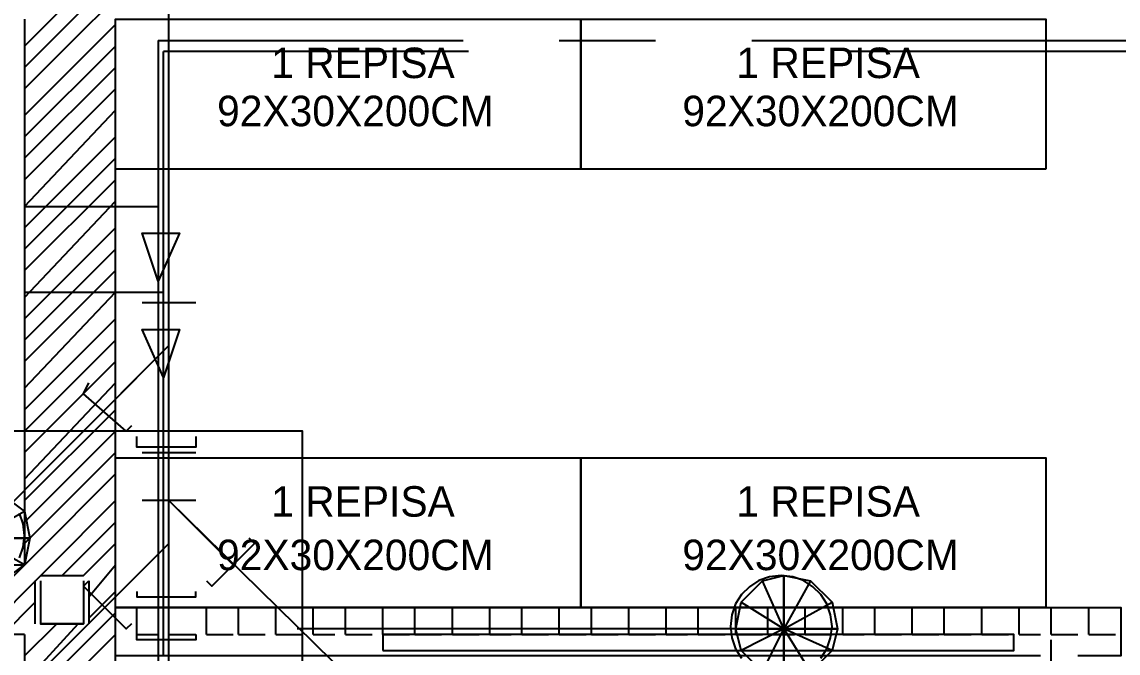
# Model space of a CAD drawing. Header units: metres. Extents: x 1 to 213, y 1 to 147.
# Drawn here: x 78.234 to 80.403, y 97.044 to 98.293 of the extents above; entities that cross this region are included whole.
import ezdxf

# ---------------------------------------------------------------- set-up
doc = ezdxf.new("R2010")
doc.units = ezdxf.units.M
doc.layers.add('00-BASE-ARQUITECTURA', color=8, linetype='Continuous')
doc.layers.add('00-BASE-TEXTO', color=8, linetype='Continuous')

msp = doc.modelspace()

# ---------------------------------------------------------------- linework, layer by layer
at = {"layer": '00-BASE-ARQUITECTURA'}
for points in [[(78.5248, 94.2234), (78.5248, 100.1712)], [(78.239, 98.1604), (78.5142, 98.4355)], [(78.239, 98.245), (78.3131, 98.3191)], [(78.239, 98.2027), (78.3554, 98.3191)], [(78.239, 98.2979), (78.239, 97.2184)], [(78.239, 98.1075), (78.4189, 98.2874)], [(78.4189, 94.5303), (78.4189, 98.2979)], [(78.239, 98.0651), (78.4189, 98.245)], [(78.5036, 98.2556), (79.1069, 98.2556)], [(78.5036, 98.2556), (78.5036, 97.0068)], [(79.2973, 98.2556), (79.4879, 98.2556)], [(79.6784, 98.2556), (80.8002, 98.2556)], [(79.1174, 98.2344), (78.5142, 98.2344)], [(78.5142, 97.0385), (78.5142, 98.2344)], [(80.6097, 98.2344), (79.8688, 98.2344)], [(78.239, 98.0228), (78.4189, 98.2027)], [(78.239, 97.9804), (78.4189, 98.1604)], [(78.239, 97.9275), (78.4189, 98.118)], [(78.239, 97.8852), (78.4189, 98.0651)], [(78.239, 97.8429), (78.4189, 98.0228)], [(78.239, 97.8005), (78.4189, 97.9804)], [(78.239, 97.7476), (78.4189, 97.9381)], [(78.239, 97.9275), (78.5036, 97.9275)], [(78.239, 97.7053), (78.4189, 97.8852)], [(78.5036, 97.7794), (78.4719, 97.8746), (78.5459, 97.8746), (78.5036, 97.7794)], [(78.239, 97.6629), (78.4189, 97.8429)], [(78.239, 97.6206), (78.4189, 97.8005)], [(78.239, 97.7582), (78.5142, 97.7582)], [(78.239, 97.5677), (78.4189, 97.7582)], [(78.5777, 97.737), (78.4719, 97.737)], [(78.5248, 97.4513), (78.5248, 97.737)], [(78.239, 97.5254), (78.4189, 97.7053)], [(78.5142, 97.5889), (78.4719, 97.6841), (78.5459, 97.6841), (78.5142, 97.5889)], [(78.239, 97.483), (78.4189, 97.6629)], [(78.5248, 97.6524), (78.1438, 97.2714)], [(78.3978, 97.5254), (78.5248, 97.6524)], [(78.239, 97.4407), (78.4189, 97.6206)], [(78.239, 97.3878), (78.4189, 97.5783)], [(78.4507, 97.4936), (78.4401, 97.483), (78.3554, 97.5571), (78.366, 97.5783)], [(78.239, 97.3455), (78.4189, 97.5254)], [(78.7893, 96.4141), (78.7893, 97.483), (78.1544, 97.483)], [(78.239, 97.3031), (78.4189, 97.483)], [(78.5777, 97.4724), (78.5777, 97.4513), (78.4613, 97.4513), (78.4613, 97.4724)], [(78.239, 97.2608), (78.4189, 97.4407)], [(78.4719, 97.4407), (78.5777, 97.4407)], [(78.5248, 97.1549), (78.5248, 97.4407)], [(78.1014, 97.0809), (78.4189, 97.3984)], [(78.1967, 97.356), (78.1438, 97.2714), (78.239, 97.3243), (78.1967, 97.356)], [(78.1544, 97.0809), (78.4189, 97.3455)], [(78.5777, 97.3455), (78.4719, 97.3455)], [(78.5248, 97.0703), (78.5248, 97.3455)], [(78.6518, 97.2184), (78.5248, 97.3455)], [(78.5248, 97.3455), (79.0645, 96.8163)], [(78.1438, 97.2714), (78.239, 97.3243), (78.2496, 97.2714), (78.1438, 97.2714)], [(78.2288, 97.2324), (78.2364, 97.2536), (78.239, 97.2767), (78.2364, 97.2997), (78.2288, 97.3209)], [(78.3131, 97.1973), (78.4189, 97.3031)], [(78.2496, 97.2714), (78.239, 97.2184), (78.1438, 97.2714), (78.2496, 97.2714)], [(78.239, 97.2184), (78.1438, 97.2714), (78.1967, 97.1867), (78.239, 97.2184)], [(78.5989, 97.1867), (78.6094, 97.1761), (78.6941, 97.2608), (78.6835, 97.2714)], [(78.5248, 97.2608), (77.9956, 96.7316)], [(78.3554, 97.1973), (78.4189, 97.2608)], [(78.3978, 97.1338), (78.5248, 97.2608)], [(78.239, 97.0809), (77.9744, 97.0809), (77.9744, 97.2184), (78.239, 97.2184)], [(78.366, 97.1549), (78.4189, 97.2184)], [(78.2602, 97.102), (78.2602, 97.1867)], [(78.2708, 97.1973), (78.3554, 97.1973)], [(78.2708, 97.1973), (78.3554, 97.1973)], [(78.2708, 97.1867), (78.2708, 97.102), (78.3554, 97.102)], [(78.3554, 97.1867), (78.3554, 97.102), (78.2708, 97.102)], [(78.4507, 97.102), (78.4401, 97.0915), (78.3554, 97.1761), (78.366, 97.1867)], [(78.366, 97.1867), (78.366, 97.102)], [(79.815, 97.0339), (79.8269, 97.0525), (79.8344, 97.0737), (79.8371, 97.0967), (79.8344, 97.1198), (79.8269, 97.141), (79.815, 97.1596), (79.7994, 97.1752), (79.7808, 97.1871), (79.7596, 97.1946), (79.7366, 97.1973), (79.7135, 97.1946), (79.6923, 97.1871), (79.6737, 97.1752), (79.6581, 97.1596), (79.6462, 97.141), (79.6387, 97.1198), (79.636, 97.0967)], [(79.6572, 97.1444), (79.7419, 97.0915), (79.6995, 97.1867), (79.6572, 97.1444)], [(79.7419, 97.0915), (79.6995, 97.1867), (79.7419, 97.1973), (79.7419, 97.0915)], [(79.7419, 97.1973), (79.7948, 97.1867), (79.7419, 97.0915), (79.7419, 97.1973)], [(79.7948, 97.1867), (79.7419, 97.0915), (79.8371, 97.1444), (79.7948, 97.1867)], [(78.366, 97.1126), (78.4189, 97.1655)], [(78.4613, 97.1655), (78.4613, 97.1549), (78.5777, 97.1549), (78.5777, 97.1655)], [(78.1967, 97.0809), (78.2602, 97.1444)], [(80.2499, 97.0385), (78.4189, 97.0385), (78.4189, 97.1338), (80.4086, 97.1338), (80.4086, 97.0385), (80.3239, 97.0385)], [(78.4613, 97.0809), (78.4613, 97.1338)], [(78.5248, 97.0809), (78.5248, 97.1338)], [(78.5989, 97.0809), (78.5989, 97.1338)], [(78.6624, 97.0809), (78.6624, 97.1338)], [(78.7364, 97.0809), (78.7364, 97.1338)], [(78.8105, 97.0809), (78.8105, 97.1338)], [(78.874, 97.0809), (78.874, 97.1338)], [(78.9481, 97.0809), (78.9481, 97.1338)], [(79.0116, 97.0809), (79.0116, 97.1338)], [(79.0857, 97.0809), (79.0857, 97.1338)], [(79.1598, 97.0809), (79.1598, 97.1338)], [(79.2233, 97.0809), (79.2233, 97.1338)], [(79.2973, 97.0809), (79.2973, 97.1338)], [(79.3609, 97.0809), (79.3609, 97.1338)], [(79.4349, 97.0809), (79.4349, 97.1338)], [(79.509, 97.0809), (79.509, 97.1338)], [(79.5725, 97.0809), (79.5725, 97.1338)], [(79.6466, 97.0915), (79.6572, 97.1444), (79.7419, 97.0915), (79.6466, 97.0915)], [(79.6466, 97.0809), (79.6466, 97.1338)], [(79.7101, 97.0809), (79.7101, 97.1338)], [(79.7419, 97.0915), (79.8371, 97.1444), (79.8477, 97.0915), (79.7419, 97.0915)], [(79.7842, 97.0809), (79.7842, 97.1338)], [(79.8583, 97.0809), (79.8583, 97.1338)], [(79.9218, 97.0809), (79.9218, 97.1338)], [(79.9959, 97.0809), (79.9959, 97.1338)], [(80.0593, 97.0809), (80.0593, 97.1338)], [(80.1334, 97.0809), (80.1334, 97.1338)], [(80.2075, 97.0809), (80.2075, 97.1338)], [(80.271, 97.0809), (80.271, 97.1338)], [(80.3451, 97.0809), (80.3451, 97.1338)], [(78.239, 96.9433), (78.4189, 97.1232)], [(78.239, 97.0385), (78.3025, 97.102)], [(78.239, 96.9856), (78.3449, 97.102)], [(79.7419, 97.0915), (78.7788, 97.0915)], [(79.636, 97.0967), (79.6387, 97.0737), (79.6462, 97.0525), (79.6581, 97.0339)], [(79.7419, 97.0915), (79.6572, 97.0491), (79.6466, 97.0915), (79.7419, 97.0915)], [(79.6995, 97.0068), (79.7419, 97.0915), (79.6572, 97.0491), (79.6995, 97.0068)], [(79.7419, 96.9962), (79.6995, 97.0068), (79.7419, 97.0915), (79.7419, 96.9962)], [(79.8477, 97.0915), (79.8371, 97.0491), (79.7419, 97.0915), (79.8477, 97.0915)], [(79.8371, 97.0491), (79.7419, 97.0915), (79.7948, 97.0068), (79.8371, 97.0491)], [(79.7419, 97.0915), (79.7948, 97.0068), (79.7419, 96.9962), (79.7419, 97.0915)], [(78.239, 96.9009), (78.4189, 97.0809)], [(78.239, 97.0809), (78.239, 94.6679)], [(78.5777, 97.0809), (78.5777, 97.0703), (78.4613, 97.0703), (78.4613, 97.0809)], [(78.4613, 97.0809), (78.5036, 97.0809)], [(78.5248, 97.0809), (78.5777, 97.0809)], [(78.5989, 97.0809), (78.6518, 97.0809)], [(78.6624, 97.0809), (78.7153, 97.0809)], [(78.7364, 97.0809), (78.7893, 97.0809)], [(78.8105, 97.0809), (78.8529, 97.0809)], [(78.874, 97.0809), (78.9269, 97.0809)], [(78.9481, 97.0809), (79.001, 97.0809)], [(79.0116, 97.0809), (79.0645, 97.0809)], [(79.0857, 97.0809), (79.1386, 97.0809)], [(79.1598, 97.0809), (79.2021, 97.0809)], [(79.2233, 97.0809), (79.2762, 97.0809)], [(79.2973, 97.0809), (79.3503, 97.0809)], [(79.3609, 97.0809), (79.4138, 97.0809)], [(79.4349, 97.0809), (79.4879, 97.0809)], [(79.509, 97.0809), (79.5513, 97.0809)], [(79.5725, 97.0809), (79.6254, 97.0809)], [(79.6466, 97.0809), (79.6995, 97.0809)], [(79.7101, 97.0809), (79.763, 97.0809)], [(79.7842, 97.0809), (79.8371, 97.0809)], [(79.8583, 97.0809), (79.9006, 97.0809)], [(79.9218, 97.0809), (79.9747, 97.0809)], [(79.9959, 97.0809), (80.0488, 97.0809)], [(80.0593, 97.0809), (80.1123, 97.0809)], [(80.1334, 97.0809), (80.1864, 97.0809)], [(80.2075, 97.0809), (80.2499, 97.0809)], [(80.271, 97.0809), (80.3239, 97.0809)], [(80.271, 97.0174), (80.271, 97.0703)], [(80.3451, 97.0809), (80.398, 97.0809)]]:
    msp.add_lwpolyline(points, dxfattribs=at)
for points in [[(79.3397, 98.0016), (78.4189, 98.0016), (78.4189, 98.2979), (79.3397, 98.2979)], [(80.2604, 98.0016), (79.3397, 98.0016), (79.3397, 98.2979), (80.2604, 98.2979)], [(79.3397, 97.1338), (78.4189, 97.1338), (78.4189, 97.4301), (79.3397, 97.4301)], [(80.2604, 97.1338), (79.3397, 97.1338), (79.3397, 97.4301), (80.2604, 97.4301)], [(78.9481, 97.0491), (80.1969, 97.0491), (80.1969, 97.0809), (78.9481, 97.0809)]]:
    msp.add_lwpolyline(points, close=True, dxfattribs=at)

# ---------------------------------------------------------------- texts
at = {"layer": '00-BASE-TEXTO'}
for s, p in [(' 1 REPISA', (78.7047, 98.1815)), (' 1 REPISA', (79.6254, 98.1815)), ('92X30X200CM', (78.62, 98.0863)), ('92X30X200CM', (79.5408, 98.0863)), (' 1 REPISA', (78.7047, 97.3137)), (' 1 REPISA', (79.6254, 97.3137)), ('92X30X200CM', (78.62, 97.2079)), ('92X30X200CM', (79.5408, 97.2079))]:
    msp.add_text(s, height=0.06035, dxfattribs=at).set_placement(p)

doc.saveas('drawing.dxf')
